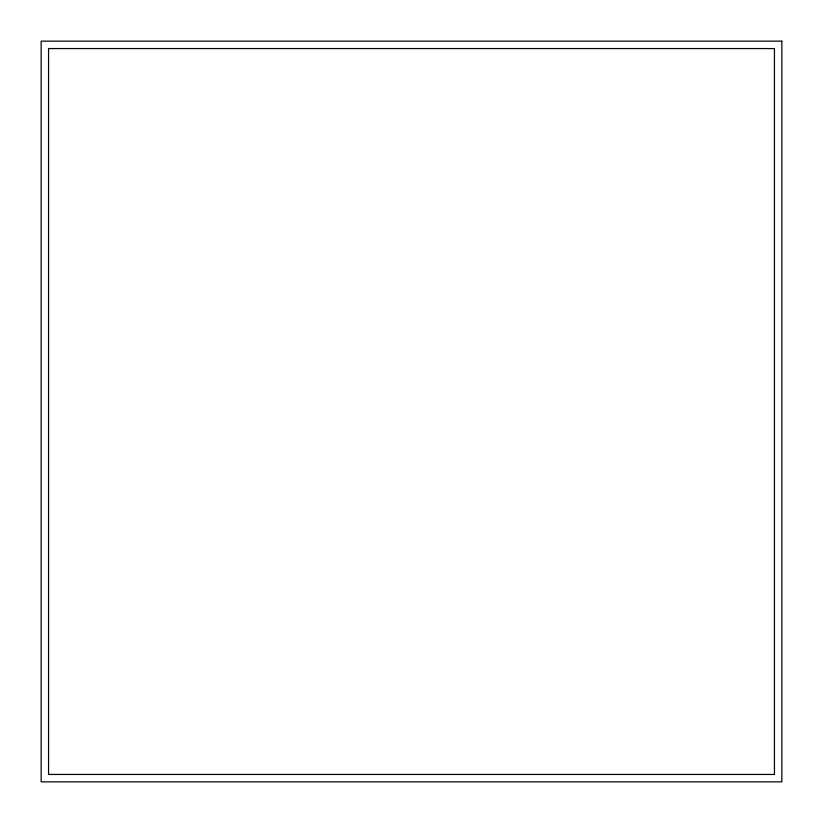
<?xml version="1.0" encoding="UTF-8"?>
<svg xmlns="http://www.w3.org/2000/svg" width="823" height="823" viewBox="0 0 823 823"><rect width="100%" height="100%" fill="white"/><g stroke="black" fill="none" stroke-linecap="round" stroke-linejoin="round"><path stroke-width="1.23" d="M781.85 41.15L41.15 41.15L41.15 781.85L781.85 781.85L781.85 41.15M774.443 48.557L48.557 48.557L48.557 774.443L774.443 774.443L774.443 48.557"/></g></svg>
